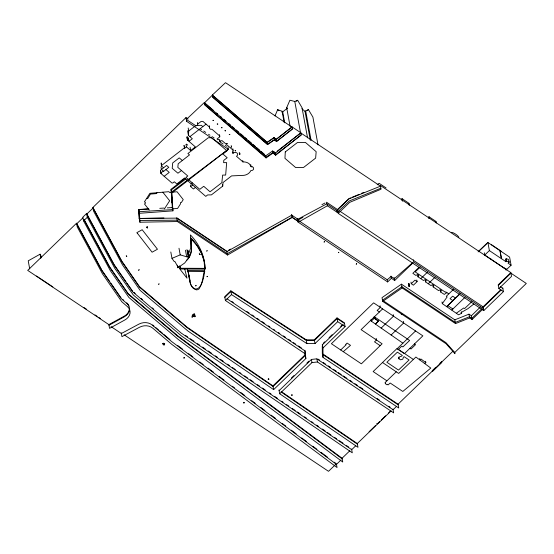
<?xml version="1.0" encoding="UTF-8"?>
<svg xmlns="http://www.w3.org/2000/svg" width="554" height="554" viewBox="0 0 554 554"><rect width="100%" height="100%" fill="white"/><g stroke="black" fill="none" stroke-linecap="round" stroke-linejoin="round"><path stroke-width="0.83" d="M252.022 166.768A2.396 1.925 -10.4 0 1 253.4 167.592L253.621 169.012A2.438 1.953 -10.4 0 1 253.226 169.697L252.555 170.237A2.396 1.925 -10.4 0 1 251.703 170.549L250.796 170.584L250.318 171.498A7.978 6.406 -10.4 0 1 247.022 174.385L245.934 174.842A7.978 6.406 -10.4 0 1 242.444 175.396L231.579 175.895L223.047 182.529L222.736 186.116L211.393 194.89L207.66 194.932L205.776 196.386L184.551 177.986L176.83 183.963L174.344 181.802L172.779 183L171.934 183.007L160.992 173.541L160.508 169.974M185.985 144.345L186.442 146.858L190.687 150.549L195.389 146.914L188.942 141.339L192.321 138.729L188.395 135.321L188.741 131L188.187 128.009M219.557 134.587L219.765 136.866L217.043 138.978L217.944 139.753A1.004 0.81 -10.4 0 1 219.384 139.712A1.004 0.81 -10.4 0 1 219.266 140.889L220.132 141.63L221.268 140.688L222.099 140.681L233.096 150.21L232.909 152.246L232.334 152.682L233.026 153.306A2.645 2.119 -10.4 0 1 237.008 153.022A2.645 2.119 -10.4 0 1 236.454 156.263L242.964 161.927A8.448 6.78 -10.4 0 1 249.515 164.102L251.121 166.733L252.028 166.761M209.336 125.716L209.509 128.341L210.624 129.311L211.995 129.283L219.834 136.09M192.072 317.123L192.363 314.984L194.419 313.869L195.333 316.341L194.883 316.736L193.208 316.23L192.072 317.123L192.688 316.099L193.886 315.974M188.741 131L195.984 125.412L197.695 125.412L197.584 122.496M163.569 167.793L161.602 166.096L161.214 162.918M188 140.065C186.802 140.861 189.17 138.687 187.391 136.713M163.804 344.359L164.621 343.598C162.53 342.254 162.26 344.796 164.081 345.017L164.088 343.979M204.481 269.542C204.641 276.037 202.349 283.073 199.108 288.786C198.436 289.513 197.48 289.784 196.518 289.881C187.986 287.81 190.167 275.947 187.321 269.466M239.903 154.497C238.559 155.016 240.955 153.853 239.55 152.862M231.433 147.135C230.055 147.773 232.368 146.491 231.157 145.633M398.859 358.763L399.448 356.873L401.678 356.146L402.315 355.419L397.377 352.157L386.886 362.254L398.492 370.086L409.081 359.975L404.067 356.644L403.312 357.378L402.793 359.193L400.597 359.809L398.859 358.763L398.561 357.122M147.316 226.835L147.385 227.916L146.997 226.78M274.999 115.911L277.651 109.685L282.097 111.264L282.699 111.776L284.721 122.815M290.102 126.402L286.681 107.732L289.881 100.232L294.783 101.451L297.671 100.295L302.02 107.684L307.553 137.849M453.484 289.375L448.823 293.876L446.905 292.644L444.294 294.416L440.679 292.027L441.434 290.608L440.146 289.77L438.602 290.615L433.18 286.93L433.921 285.539L432.556 284.638L430.97 285.573L425.583 281.924L426.317 280.407L425.091 279.625L423.512 280.49L417.958 276.785L417.681 275.262M188.187 250.865L189.267 256.751L188.831 257.61L184.683 263.012L177.82 267.755L178.603 267.263L178.118 266.384L177.702 266.557L174.925 261.53L174.316 261.675L171.969 258.358L170.805 252.001M186.947 249.632L188.152 256.17L187.598 257.236L188.734 257.589L189.184 256.731L188.104 250.844M156.976 192.709L156.512 193.581L150.459 194.073L147.71 198.491L146.575 198.505M164.157 344.145L164.711 343.854M188.935 252.693L190.659 248.185L190.403 234.924C199.336 244.009 204.918 256.322 205.063 269.119L180.431 269.002L179.565 265.83M417.958 276.785L418.831 275.331L417.55 274.528L415.895 275.435L412.841 273.316L419.094 267.277M164.4 208.92L169.669 200.77L162.821 192.21M188.609 256.938C193.152 251.703 190.929 244.162 190.957 237.943L192.577 239.647A74.638 59.922 -10.4 0 1 198.166 246.925C202.217 253.31 205.035 260.719 204.925 268.365L180.292 268.254M461.371 311.812L461.641 313.294L458.539 314.797L442.307 303.634L447.147 296.923L446.309 296.3L448.816 293.842M194.094 313.827L192.799 315.337M186.428 260.463C193.055 255.082 191.594 246.142 191.095 238.691L197.051 245.803L201.483 253.469L204.218 261.363M458.864 237.244C458.11 235.575 453.691 232.445 451.489 232.327M396.255 371.81L385.023 382.655L385.639 383.119L385.21 383.569L386.997 384.808L387.488 384.358L388.16 384.878L390.161 383.001L402.806 391.456L430.79 368.071L415.902 357.039L398.665 373.438L382.523 362.51M374.255 318.19L378.493 321.022L375.411 324.007L371.27 321.133L375.224 317.366L409.628 340.468L402.89 346.922L401.754 346.16L398.25 349.512M382.599 308.883L361.083 329.644L382.115 343.785L361.374 363.833L331.396 343.722L373.597 302.844L422.861 335.849L404.399 353.653L397.107 348.743L415.562 330.96M76.563 223.214L27.7 270.387L108.868 324.602L109.56 328.37L124.816 319.997A10.706 8.594 -10.4 0 0 127.427 306.618L121.776 301.736L102.566 273.988L77.255 226.981L76.563 223.214L101.465 269.466M125.952 281.716L114.145 264.66L86.611 213.519L82.858 217.14L83.55 220.907L110.294 270.587L128.909 297.47L178.173 339.367L342.746 462.022L342.06 458.255L177.481 335.599L128.223 293.703L109.602 266.82L84.07 219.398M304.88 350.267L305.863 358.535L273.648 389.635L187.813 330.932L140.134 290.379L122.566 265.02L93.598 211.213L92.906 207.445L185.971 117.6L188.125 119.041M82.975 217.77L76.681 223.844L102.075 270.989L121.194 298.599L126.852 303.481A10.706 8.594 -10.4 0 1 124.241 316.86L108.986 325.233M83.55 220.907L87.303 217.286L86.611 213.519M323.03 354.096L398.049 404.205L398.735 407.973L323.003 357.385L322.982 347.967L345.1 326.611L344.408 322.844L337.012 317.899L314.305 339.817L306.196 339.817L230.838 290.822L224.723 296.729L225.416 300.497L305.573 354.034M224.841 297.359L230.956 291.452L306.314 340.44L314.423 340.44L337.123 318.529L344.526 323.467M225.416 300.497L231.53 294.589L230.838 290.822M338.238 213.401L349.65 202.376L381.034 189.226L380.342 185.458L510.836 272.623L511.529 276.391L498.898 288.586L503.441 291.619L483.767 310.607L338.238 213.401L337.545 209.634L348.958 198.609L350.53 197.951M231.53 294.589L306.888 343.584L314.997 343.577L337.698 321.666L337.012 317.899M273.648 389.635L272.956 385.868L305.171 354.768L305.074 353.272M323.515 343.009L324.748 341.825M329.048 337.67L332.123 334.706M340.724 326.403L341.95 325.212M343.293 324.658L322.4 344.823L322.428 354.248L398.16 404.836M297.56 218.394L298.114 221.406L297.54 221.752L387.641 281.938L391.394 278.316L390.979 276.058M291.411 378.001L293.897 375.605M306.944 363.009L308.807 361.208M279.105 390.625L311.41 359.442L316.881 358.833L393.084 409.731L396.47 406.47M391.394 278.316L394.683 280.511L413.159 262.672M281.127 391.456L357.295 443.546L357.988 447.313L279.68 393.762L311.985 362.579L317.456 361.977L393.659 412.875L392.973 409.108M411.276 283.71L414.967 280.144L417.093 281.619L413.402 285.185L411.276 283.71L410.985 282.118M506.155 258.718L505.511 259.341L505.941 261.703L506.591 261.079L506.155 258.718L508.337 259.39L509.244 262.09L508.073 263.192L511.086 265.221L506.003 270.117M510.836 272.623L498.205 284.818L498.898 288.586M498.309 285.386L510.94 273.191L526.3 283.447L454.744 352.524L445.915 342.607L382.495 300.247L401.906 286.75L455.305 322.414L469.46 316.75L471.849 318.349L481.772 308.772M482.804 309.153L472.063 319.519L471.371 315.752L480.318 307.117M500.906 289.631L483.081 306.84L339.692 211.067M483.012 307.574L500.989 290.213M435.756 367.309L432.231 370.709L432.39 371.568L441.794 362.489L441.635 361.63L439.876 363.334M369.089 431.781L375.321 425.763M376.72 423.478L377.288 423.865L379.684 421.552M381.36 419.932L385.605 415.832M388.347 413.187L389.559 412.017M389.836 411.754L390.085 411.393M342.06 458.255L349.809 450.776M357.295 443.546L391.124 410.888M398.049 404.205L453.034 351.125M341.029 459.986L336.465 464.391L171.428 341.389L152.177 325.018A10.706 8.594 -10.4 0 0 138.881 324.132L121.374 333.508L111.049 326.611M355.703 445.825L351.707 449.675L181.227 333.086L132.697 291.826L114.263 265.283L86.729 214.142L93.017 208.069L121.991 261.883L139.553 287.242L187.238 327.795L273.074 386.498L305.289 355.398L304.998 350.897L226.988 298.793M374.012 316.874L374.275 318.294L378.514 321.126L375.432 324.118L381.159 328.093L393.492 316.161L393.208 314.603M459.959 293.842L446.718 306.584L459.931 293.904M451.815 310.018L465.09 297.228M340.703 349.969L346.077 344.803L345.641 344.512L347.129 343.078L350.488 345.336L343.265 351.686M420.735 278.641L427.494 272.139M428.263 283.745L435.056 277.215M478.095 251.897L487.901 242.493L509.604 257.118L511.086 265.221M478.441 251.53L486.523 243.76M503.808 267.769L506.543 269.597L484.75 255.041L489.383 250.595L487.901 242.493M471.842 301.639L464.612 308.571L463.726 307.969L456.448 313.149M377.212 184.773L379.144 183.298L386.076 187.965M420.112 267.173L415.188 271.889L445.395 292.235L445.748 291.896L446.905 292.644M391.124 335.004L403.665 322.982L403.36 321.32M501.446 258.718L499.999 250.574L501.446 258.718L489.383 250.595M186.712 121.499L186.338 119.435L204.336 102.545L213.269 110.232M267.589 144.636L267.139 142.239L274.043 137.579L274.452 139.802L267.589 144.636L212.736 97.241L212.327 95.046L225.506 82.678L292.027 127.108L276.134 139.331L276.55 141.561L292.353 128.902M108.868 324.602L124.131 316.237A10.706 8.594 -10.4 0 0 129.421 308.523M336.839 210.278L349.034 198.838L380.459 186.179L300.843 133.002L277.111 151.249M327.192 204.738L327.379 205.769L337.213 212.341L349.415 200.894L380.833 188.235M473.871 303.966L467.929 308.647L460.963 312.664L461.641 313.294M412.335 262.942L394.33 278.683L391.034 276.481L387.246 279.791L299.292 221.039M424.786 363.521L425.818 362.621L425.576 361.291M204.717 104.602L265.941 157.315L272.949 152.585L275.567 154.788L301.224 135.058L300.794 132.738L291.979 126.845L276.169 139.504L274.078 137.745L267.208 142.579L212.362 95.184L204.419 102.926L265.691 155.875L266.065 157.932L273.039 153.022L272.644 150.944L265.691 155.875M300.794 132.738L275.276 153.167L272.658 150.965M273.039 153.022L275.657 155.224L301.175 134.795M161.422 169.462L166.595 165.438L168.797 167.329L163.624 171.366L161.422 169.462L160.985 167.079M164.199 176.317L169.226 172.398L165.93 169.566M183.88 145.39L184.69 148.216L186.442 146.858M211.746 137.745L208.276 137.745L187.917 153.527L189.51 154.898L178.173 163.776L177.834 167.391L187.792 175.992L185.999 177.377L199.793 189.343L203.733 186.296L210.056 191.788L221.863 182.668L222.618 175.092L225.665 175.064L226.655 162.62L223.608 162.654L223.795 160.335L227.188 157.745L222.916 153.998L226.981 150.827L212.376 138.292M171.415 194.35L171.089 189.26L185.396 178.166M148.216 208.837L138.777 209.523L139.47 213.29L172.931 210.845L171.782 193.027L228.317 149.192M282.083 112.344L287.457 108.175M189.911 136.644L206.06 124.138M184.344 147.904L161.671 165.411M161.034 172.841L163.298 171.089M195.444 187.439L193.422 188.99L190.659 186.587L192.681 185.036M197.847 123.937L201.157 121.402L202.889 121.388L209.613 127.219M296.473 101.209L297.671 100.295M181.47 170.528L177.938 173.222L172.211 168.305L172.703 162.931L179.233 157.876L182.335 160.522M185.417 179.288L171.228 189.96L172.329 207.549L167.301 207.861M227.902 146.928L228.366 149.317L171.608 192.016L172.709 209.606L139.179 211.704L139.615 220.444L177.176 220.187L227.306 253.677L292.166 217.216L299.042 221.808L327.379 205.769M310.323 140.273L305.025 111.396L308.405 109.588L312.899 117.095L317.996 144.857M307.207 110.488L308.405 109.588M472.063 319.519L469.674 317.927L455.52 323.591L454.827 319.824L401.435 284.16L382.018 297.65L382.71 301.418L446.129 343.778L454.959 353.701L454.682 352.192M382.71 301.418L402.128 287.928L401.435 284.16M191.158 183.713L192.37 182.903M228.345 250.394L230.575 249.099M148.86 209.017L138.798 209.641L139.234 218.387L139.927 222.216L177.418 221.538L227.549 255.027L292.187 217.445L298.114 221.406M302.913 217.341L298.661 219.751L299.042 221.808M298.087 219.37L291.792 215.16L226.932 251.613L176.795 218.131L139.317 218.449L138.777 209.523M41.633 257.188L40.075 254.203L28.226 260.823L29.715 268.939M321.95 204.641L324.99 203.02M297.145 219.606L326.812 203.837L337.573 211.026M199.482 254.404L200.126 254.535L199.482 254.404L199.295 253.178M171.969 258.358L180.209 254.882L186.677 256.779L188.152 256.17M352.102 197.293L359.158 194.336M361.513 193.353L363.867 192.363M454.827 319.824L468.982 314.16L471.371 315.752M409.046 283.828L409.558 286.245L409.018 286.383L408.894 285.947L409.434 285.809L408.963 283.53M506.224 269.382L504.916 268.51M193.858 316.306L194.71 316.133L194.883 316.736M436.192 223.013L435.894 221.378L429.135 216.843L428.554 216.912L428.851 218.539M172.093 208.893L177.599 208.422L180.486 203.92L180.431 202.612L181.373 202.529L183.242 199.599L177.079 191.767L169.503 192.432L168.928 191.684L149.885 193.318L144.4 201.905L145.363 202.321L145.293 203.498L144.462 203.969L149.241 209.973M164.393 343.729L162.807 343.48M159.753 208.332L163.949 208.069M409.247 205.382L408.928 203.29L402.197 198.768L401.622 198.803L401.92 200.43M197.695 125.412L201.331 125.329L202.84 126.631M139.234 218.449L163.949 217.999M187.667 271.349L204.828 271.425M147.122 227.535L147.496 227.604M505.996 269.23L506.494 269.32L505.497 268.898M506.591 261.079L509.244 262.09M489.868 258.455L491.343 259.265M163.776 344.47L163.063 343.722M447.736 305.6L452.895 308.98M455.575 298.094L452.646 296.155L450.014 298.71L452.93 300.642M500.255 286.688L502.852 288.419M337.988 209.876L326.514 202.21L326.812 203.837M483.4 308.578L413.776 262.077L413.36 259.819M186.338 119.435L196.054 125.931M200.223 128.715L201.608 129.636M203.692 131.028L205.776 132.42M208.553 134.276L209.938 135.204M212.023 136.596L214.107 137.988M220.353 142.156L223.13 144.012M225.208 145.404L226.6 146.332M228.366 149.317L186.663 121.368L185.971 117.6M402.128 287.928L455.52 323.591M414.475 343.93L415.548 344.65L410.999 349.013L409.946 348.251M337.698 321.666L345.1 326.611M231.884 301.508L233.31 302.463M246.911 311.549L249.058 312.982M251.918 314.894L254.064 316.327M256.931 318.238L259.078 319.672M261.938 321.583L264.805 323.501M268.378 325.891L269.812 326.846M273.392 329.235L274.826 330.191M278.399 332.58L279.832 333.536M283.413 335.925L285.559 337.358M288.419 339.277L290.566 340.71M293.433 342.621L295.58 344.055M298.44 345.966L301.3 347.877M318.204 359.165L319.644 360.128M323.238 362.531L325.392 363.971M328.273 365.889L330.426 367.33M333.3 369.255L336.181 371.173M338.335 372.613L341.209 374.532M343.369 375.972L346.963 378.375M349.837 380.293L351.991 381.734M354.872 383.659L357.745 385.577M359.899 387.017L362.78 388.943M377.156 398.541L379.31 399.981M388.659 406.227L390.092 407.183M351.561 449.024L352.289 452.812L181.809 336.223L133.279 294.963L114.837 268.427L87.303 217.286M84.014 307.56L86.369 309.132M94.997 314.894L97.137 316.327M98.564 317.276L100.454 318.543M36.529 276.024L38.932 277.63M39.535 278.025L48.87 284.264M49.479 284.673L52.81 286.896M124.138 334.803L328.522 471.322L336.354 463.76L337.047 467.528L172.01 344.526L152.759 328.162A10.706 8.594 -10.4 0 0 139.456 327.276L121.949 336.645L121.257 332.878M501.488 258.676L505.941 261.703M379.393 311.978L377.136 310.469L380.342 307.373L380.044 305.76M491.44 244.695L501.418 251.398M380.176 345.661L374.518 341.853L376.457 339.983L376.166 338.369M413.381 359.47L397.059 348.473L373.147 371.561L386.844 380.785M374.393 316.805L375.224 317.366M272.956 385.868L187.12 327.165L139.442 286.612L121.88 261.253L92.906 207.445M281.238 392.087L357.406 444.176M185.396 335.385L187.536 336.846M190.389 338.799L193.955 341.236M197.515 343.674L199.655 345.142M202.508 347.088L205.361 349.041M208.214 350.994L211.78 353.431M215.347 355.869L217.487 357.33M220.34 359.283L223.193 361.236M227.472 364.158L229.612 365.626M232.465 367.572L235.318 369.525M239.598 372.454L241.018 373.431M244.584 375.868L247.437 377.814M250.29 379.767L253.143 381.72M257.423 384.649L259.563 386.11M262.416 388.063L265.269 390.009M269.549 392.938L270.975 393.915M274.542 396.352L277.395 398.305M281.674 401.228L283.101 402.204M286.66 404.642L288.8 406.103M292.367 408.547L295.22 410.493M297.359 411.961L300.213 413.907M304.492 416.837L306.632 418.298M311.625 421.712L313.052 422.688M316.618 425.126L318.758 426.594M322.324 429.031L325.177 430.977M327.31 432.445L330.877 434.883M334.443 437.321L336.583 438.782M339.436 440.735L343.002 443.172M346.569 445.61L348.708 447.078M381.152 328.072L402.876 343.175M425.818 362.621L420.901 358.978L419.835 359.906L419.593 358.583M342.171 458.885L177.599 336.23L128.334 294.326L109.72 267.443L84.187 220.028M177.557 345.412L182.411 349.034M188.651 353.681L192.813 356.783M199.745 361.949L203.214 364.532M208.069 368.154L213.615 372.288M219.162 376.422L224.017 380.037M232.341 386.242L234.418 387.793M240.658 392.44L244.82 395.542M251.751 400.715L255.221 403.298M260.768 407.432L264.93 410.528M271.169 415.181L275.331 418.284M282.263 423.45L285.732 426.033M291.279 430.167L296.134 433.789M301.681 437.923L306.535 441.538M312.775 446.192L316.936 449.294M321.098 452.389L327.338 457.043M334.27 462.209L335.662 463.248M274.043 137.579L276.134 139.331M273.877 151.63L274.535 152.177M274.452 139.802L276.55 141.561M277.651 109.685L278.904 110.745M133.895 292.304L135.197 293.419M141.083 298.426L142.392 299.534M152.198 307.879L153.506 308.987M122.559 299.298L123.75 300.316M152.703 324.935L153.984 326.022M155.896 327.649L158.451 329.824M159.732 330.911L162.287 333.086M163.562 334.173L169.946 339.602M301.937 108.743L305.025 111.396M212.327 95.046L267.139 142.239M212.708 97.102L267.52 144.296L274.417 139.636L276.508 141.388L292.401 129.172L291.979 126.845M216.455 112.974L217.729 114.076M220.284 116.271L221.558 117.372M224.107 119.567L226.025 121.215M228.573 123.41L230.485 125.059M232.403 126.707L234.314 128.355M236.226 130.003L238.781 132.198M240.692 133.846L243.241 136.042M244.522 137.136L247.07 139.338M248.344 140.432L251.537 143.181M252.811 144.275L255.359 146.471M256.634 147.572L259.826 150.321M261.1 151.415L264.293 154.164M266.065 157.932L204.793 104.99L204.336 102.545M195.022 147.198L195.52 147.634M186.532 144.116L187.709 145.148M286.681 107.732L287.214 108.272M132.586 291.196L126.928 283.129M179.357 268.399L187.017 278.205L184.801 269.216M194.71 316.133L193.623 314.36M109.803 281.688L101.874 270.22M110.786 283.101L121.084 297.969M190.202 280.975L188.782 274.853M409.434 285.809L409.558 286.245M163.908 344.373L164.081 345.017M187.744 270.006L188.104 271.529M147.219 227.098L147.385 227.916M502.748 287.851L503.441 291.619M484.334 252.776L484.75 255.041M482.984 306.32L483.767 310.607M468.982 314.16L469.674 317.927M429.135 216.843L429.44 218.477M440.395 290.504L440.679 292.027M442.002 301.944L442.307 303.634M432.903 285.407L433.18 286.93M425.299 280.4L425.583 281.924M402.197 198.768L402.647 201.213M416.802 280.012L417.093 281.619M394.129 277.499L394.683 280.511M387.225 279.673L387.641 281.938M370.993 319.61L371.27 321.133M337.026 211.309L337.213 212.341M305.683 110.904L311.057 140.162M294.783 101.451L300.649 133.424M282.097 111.264L284.119 122.302M322.289 344.2L322.982 347.967M323.003 357.385L322.317 353.625L322.289 345.911M291.792 215.16L292.166 217.216M291.633 214.433L292.187 217.445M314.305 339.817L314.997 343.577M316.909 358.964L317.456 361.977M275.186 152.731L275.657 155.224M311.431 359.567L311.985 362.579M306.196 339.817L306.888 343.584M305.171 354.768L305.863 358.535M250.727 164.586L251.121 166.733M242.7 160.494L242.964 161.927M239.217 152.821L239.494 154.331M278.987 389.995L279.68 393.762M232.819 148.707L233.096 150.21M232.749 151.803L233.026 153.306M219.855 140.127L220.132 141.63M222.431 184.475L222.736 186.116M227.549 255.027L226.863 251.26L176.726 217.77L177.418 221.538M187.571 130.827L188.395 135.321M188.325 137.988L188.942 141.339M190.077 147.198L190.687 150.549M187.432 137.42L187.979 140.224M187.28 137.385L187.834 140.342M187.127 137.42L187.633 140.363M186.809 136.81L187.474 140.28M184.233 145.702L184.69 148.216M190.361 184.96L190.659 186.587M204.717 267.236L205.063 269.119M187.501 250.858L188.734 257.589M185.479 250.242L186.677 256.779M171.089 189.26L171.782 193.027M172.239 207.085L172.931 210.845M178.99 248.247L180.209 254.882M161.145 163.603L161.602 166.096M179.974 266.495L180.431 269.002M160.466 170.674L160.992 173.541M177.308 265.172L177.82 267.755M139.234 218.387L139.698 220.506M40.075 254.203L40.823 258.261M408.672 283.925L409.018 286.383M408.589 283.62L408.894 285.947M146.907 227.043L147.011 227.846M171.525 196.047L171.962 202.84M139.47 213.29L139.927 222.216M204.197 261.509L204.336 264.583M435.894 221.378L435.915 221.849M408.928 203.29L408.949 203.754M126.734 302.851A10.706 8.594 -10.4 0 1 128.999 306.03M285.275 151.921L284.957 158.333L295.663 167.564L303.53 167.481L315.642 158.112L316.161 151.685L305.399 142.406L297.505 142.475L285.275 151.921M126.257 255.934L126.769 256.273L126.257 255.934M204.689 270.677C202.155 276.121 203.519 287.955 195.797 289.091C188.104 286.875 190.403 276.314 187.529 270.594L204.689 270.677M212.978 120.329L213.525 120.391L212.978 120.329M221.475 127.69L222.029 127.752L221.475 127.69M225.014 130.751L225.561 130.813L225.014 130.751M229.273 134.435L229.82 134.497L229.273 134.435M217.23 124.006L217.77 124.075L217.23 124.006M235.118 150.743L235.658 150.82L235.118 150.743M226.641 143.424L227.188 143.458L226.641 143.424M338.66 252.299L338.764 252.666L338.66 252.299M243.892 402.343L243.407 402.82L243.961 403.174L244.439 402.696L243.892 402.343M291.91 394.787L291.466 395.196L291.937 395.521L292.38 395.12L291.91 394.787M364.13 268.939L364.13 268.939M268.621 378.804L268.101 379.165L268.503 379.559L269.022 379.199L268.621 378.804M137.489 233.407L136.803 232.708L142.17 229.723L157.461 249.224L152.094 252.202L137.489 233.407M401.705 314.014L401.241 314.25L401.505 314.61L401.962 314.374L401.705 314.014M195.998 285.379L195.839 285.892L195.998 285.379M207.106 250.678L206.822 251.066L207.106 250.678M158.998 283.897L158.714 284.292L158.998 283.897M207.348 276.342L207.064 276.73L207.348 276.342M324.54 241.565L324.125 242.05L324.54 241.565M356.665 263.718L356.25 264.154L356.665 263.718M139.116 269.77L138.659 270.207L139.116 269.77M184.447 357.51L183.727 357.586L183.762 358.175L184.489 358.099L184.447 357.51"/></g></svg>
